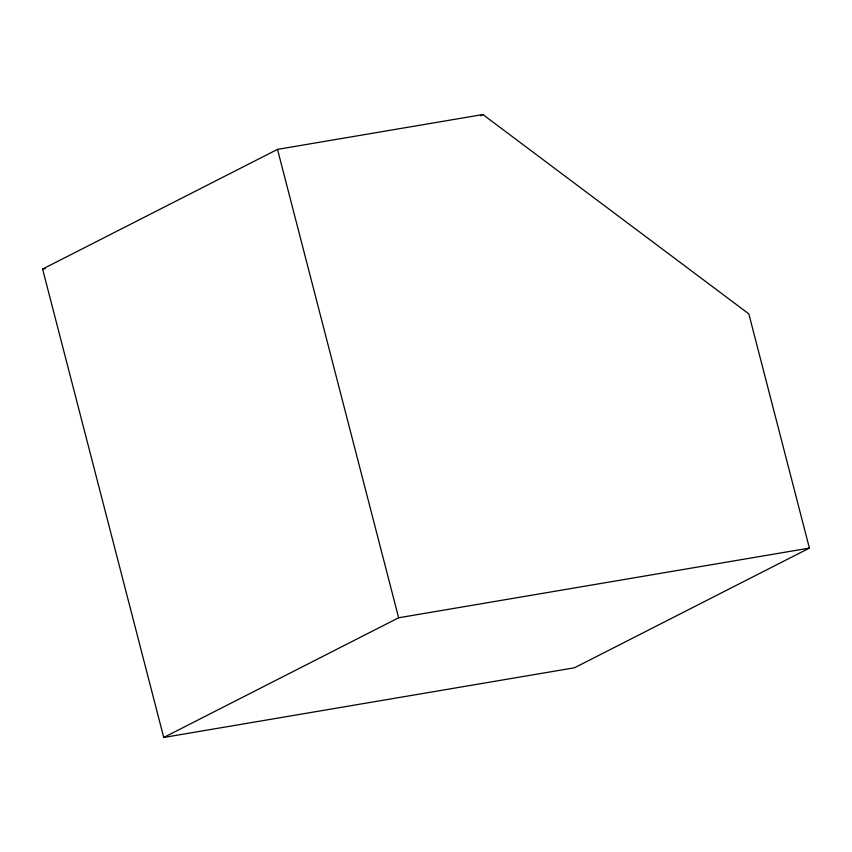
<?xml version="1.0" encoding="UTF-8"?>
<svg xmlns="http://www.w3.org/2000/svg" width="852" height="852" viewBox="0 0 852 852"><rect width="100%" height="100%" fill="white"/><g stroke="black" fill="none" stroke-linecap="round" stroke-linejoin="round"><path stroke-width="1.28" d="M42.6 269.062L277.507 149.377L482.882 114.541L748.833 313.887L809.4 548.092L574.493 667.776L163.733 737.459L42.6 269.062L45.22 268.625M480.528 115.744L482.882 114.541M163.733 737.459L398.64 617.775L809.4 548.092M277.507 149.377L398.64 617.775"/></g></svg>
